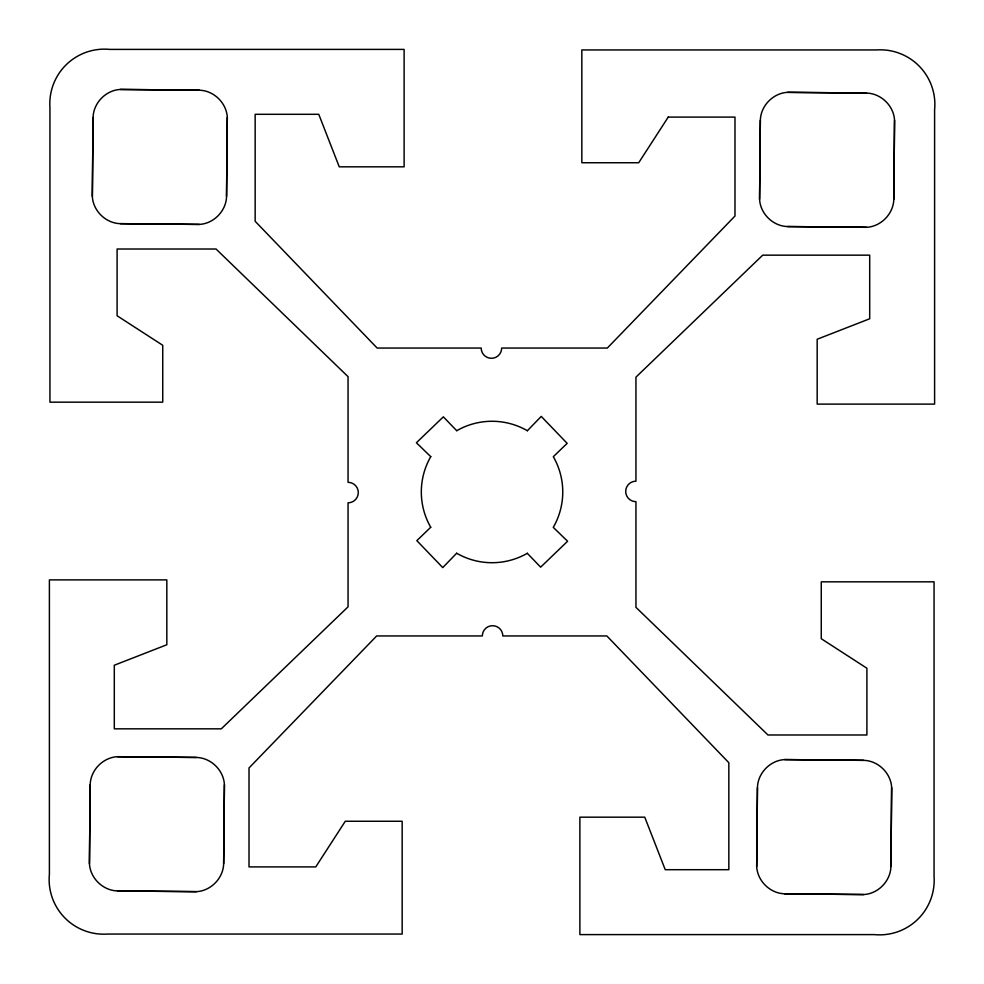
<?xml version="1.0" encoding="UTF-8"?>
<svg xmlns="http://www.w3.org/2000/svg" width="984" height="984" viewBox="0 0 984 984"><rect width="100%" height="100%" fill="white"/><g stroke="black" fill="none" stroke-linecap="round" stroke-linejoin="round"><path stroke-width="1.48" d="M92.336 196.37L93.086 117.502C93.382 102.963 105.854 90.147 120.38 89.446L199.248 90.196C213.786 90.491 226.615 102.963 227.304 117.49L226.554 196.357C226.258 210.896 213.786 223.725 199.26 224.413L120.392 223.663C105.854 223.368 93.037 210.896 92.336 196.37L93.086 117.502M89.446 863.62L90.196 784.752C90.491 770.214 102.963 757.385 117.49 756.696L196.357 757.446C210.896 757.741 223.725 770.214 224.413 784.74L223.663 863.608C223.368 878.146 210.896 890.963 196.37 891.664L117.502 890.914C102.963 890.618 90.147 878.146 89.446 863.62L90.196 784.752M759.586 199.26L760.337 120.392C760.632 105.854 773.104 93.037 787.63 92.336L866.498 93.086C881.037 93.382 893.853 105.854 894.554 120.38L893.804 199.248C893.509 213.786 881.037 226.615 866.51 227.304L787.643 226.554C773.104 226.258 760.275 213.786 759.586 199.26L760.337 120.392M756.696 866.51L757.446 787.643C757.741 773.104 770.214 760.275 784.74 759.586L863.608 760.337C878.146 760.632 890.963 773.104 891.664 787.63L890.914 866.498C890.618 881.037 878.146 893.853 863.62 894.554L784.752 893.804C770.214 893.509 757.385 881.037 756.696 866.51L757.446 787.643M227.304 117.49L226.554 196.357M224.413 784.74L223.663 863.608M894.554 120.38L893.804 199.248M891.664 787.63L890.914 866.498M527.387 430.721L541.237 416.392L567.165 443.353L553.316 456.687A70.725 70.725 0 0 1 553.266 527.375L567.608 541.237L540.647 567.165L527.313 553.316M456.613 553.279L442.763 567.608L416.835 540.647L430.684 527.313M199.248 90.196L120.38 89.446M866.498 93.086L787.63 92.336M120.392 223.663L199.26 224.413M787.643 226.554L866.51 227.304M196.357 757.446L117.49 756.696M863.608 760.337L784.74 759.586M117.502 890.914L196.37 891.664M784.752 893.804L863.62 894.554M430.721 456.613L416.392 442.763L443.353 416.835L456.687 430.684M527.35 553.266A70.725 70.725 0 0 1 456.65 553.217M430.758 527.301A70.725 70.725 0 0 1 430.808 456.601M456.736 430.709A70.725 70.725 0 0 1 527.424 430.758M668.234 117.096L638.714 162.741L581.827 162.741L581.827 49.938L876.461 49.938A54.624 54.624 0 0 1 934.603 109.753L934.603 404.117L817.175 404.117L817.175 339.246L869.696 318.767L869.696 255.163L762.711 255.163L635.947 377.155L635.947 481.188A10.246 10.246 0 0 0 625.701 491.422A10.246 10.246 0 0 0 635.947 501.668L635.947 607.325L767.963 734.986L866.904 734.986L866.904 668.234L821.259 638.714L821.259 581.827L934.062 581.827L934.062 876.461A54.624 54.624 0 0 1 874.247 934.603L579.884 934.603L579.884 817.175L644.754 817.175L665.233 869.696L728.836 869.696L728.836 762.711L606.845 635.947L502.812 635.947A10.246 10.246 0 0 0 492.578 625.701A10.246 10.246 0 0 0 482.332 635.947L376.675 635.947L249.013 767.963L249.013 866.904L315.766 866.904L345.286 821.259L402.173 821.259L402.173 934.062L107.539 934.062A54.624 54.624 0 0 1 49.397 874.247L49.397 579.884L166.825 579.884L166.825 644.754L114.304 665.233L114.304 728.836L221.289 728.836L348.053 606.845L348.053 502.812A10.246 10.246 0 0 0 358.299 492.578A10.246 10.246 0 0 0 348.053 482.332L348.053 376.675L216.037 249.013L117.096 249.013L117.096 315.766L162.741 345.286L162.741 402.173L49.938 402.173L49.938 107.539A54.624 54.624 0 0 1 109.753 49.397L404.117 49.397L404.117 166.825L339.246 166.825L318.767 114.304L255.163 114.304L255.163 221.289L377.155 348.053L481.188 348.053A10.246 10.246 0 0 0 491.422 358.299A10.246 10.246 0 0 0 501.668 348.053L607.325 348.053L734.986 216.037L734.986 117.096L668.234 117.096"/></g></svg>
